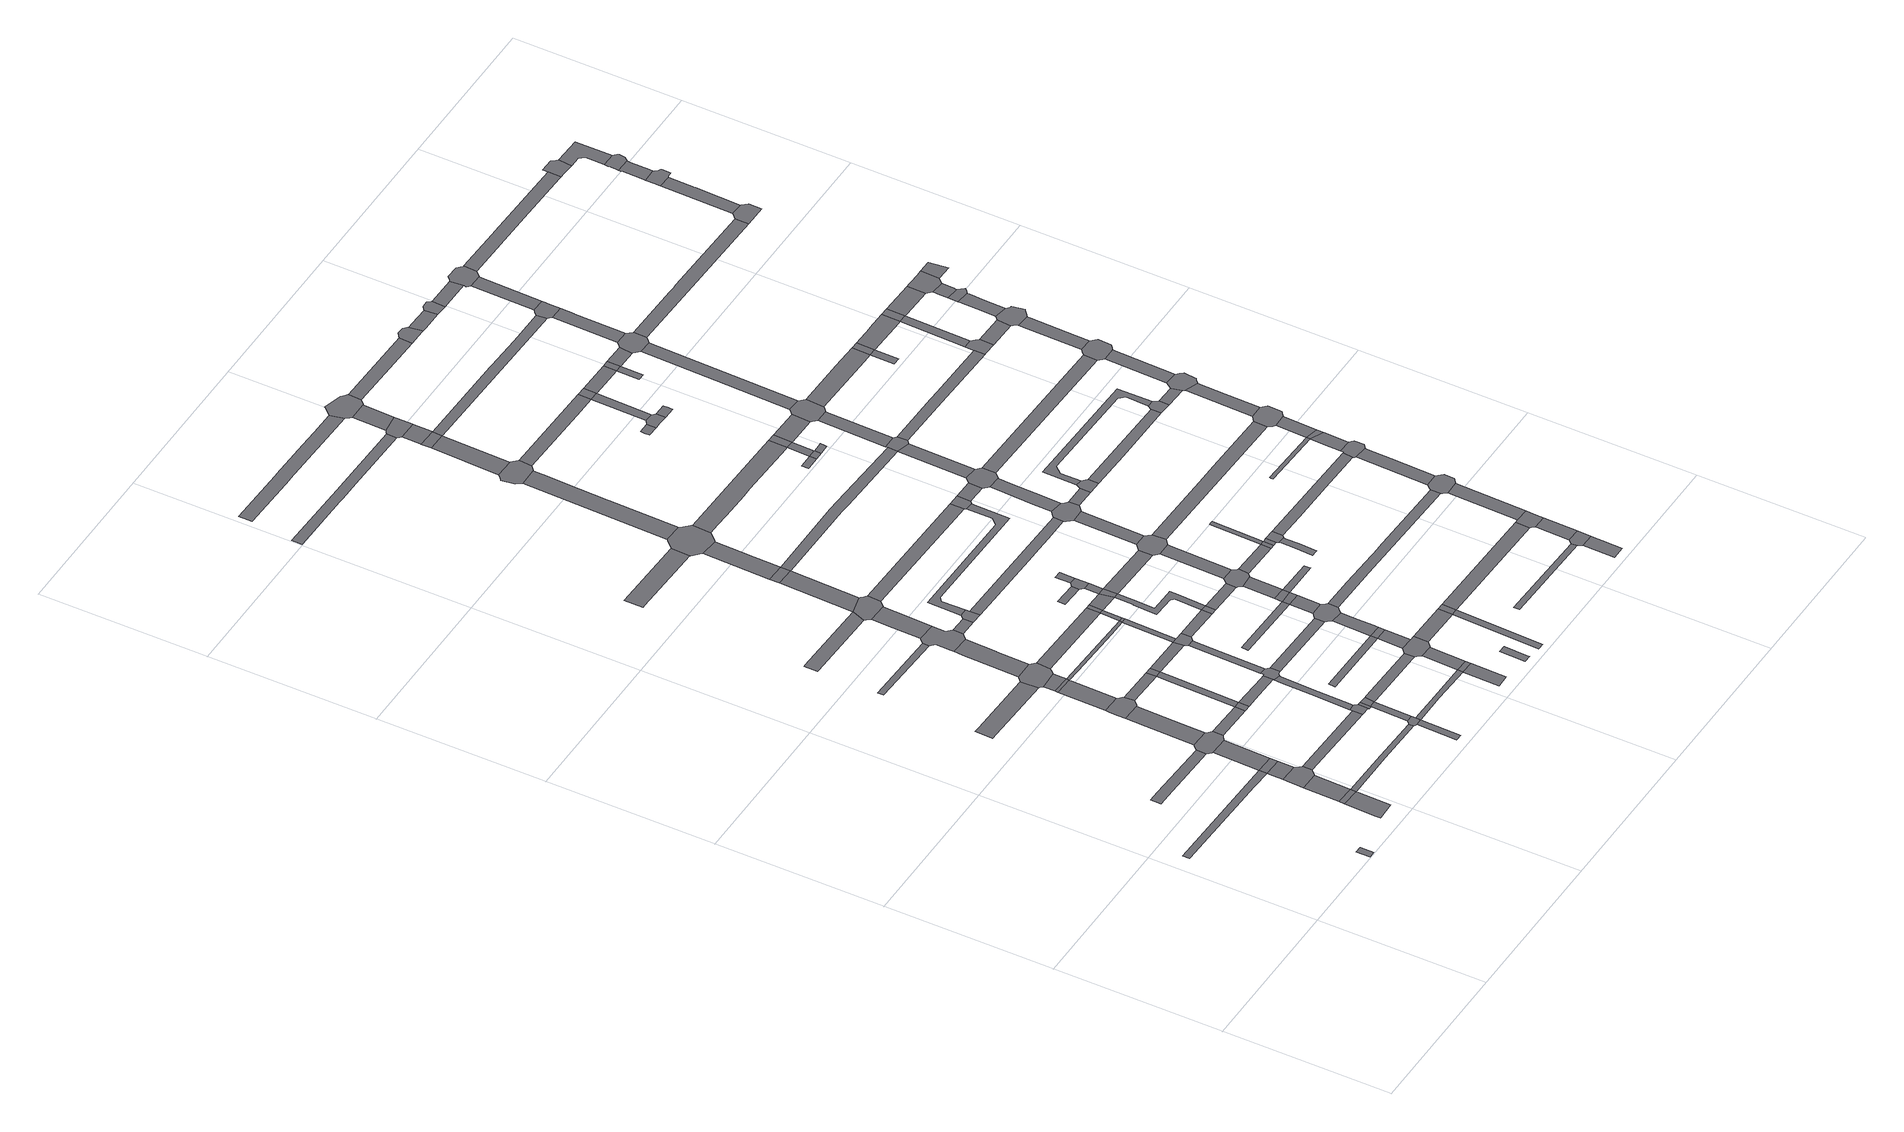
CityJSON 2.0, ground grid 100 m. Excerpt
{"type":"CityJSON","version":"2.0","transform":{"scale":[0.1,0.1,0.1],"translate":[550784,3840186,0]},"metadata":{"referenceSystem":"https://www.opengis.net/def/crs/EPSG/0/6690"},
"CityObjects":{
"road1":{"type":"Road","geometry":[{"type":"MultiSurface","lod":"1","boundaries":[[[0,1,2,3]]]}]},
"road2":{"type":"Road","attributes":{"RoadStructureAttribute.sectionType":"1"},"geometry":[{"type":"MultiSurface","lod":"1","boundaries":[[[4,5,6,7,8]]]}]},
"road3":{"type":"Road","attributes":{"RoadStructureAttribute.sectionType":"1"},"geometry":[{"type":"MultiSurface","lod":"1","boundaries":[[[9,10,11,12,13,14,15]]]}]},
"road4":{"type":"Road","attributes":{"RoadStructureAttribute.sectionType":"1"},"geometry":[{"type":"MultiSurface","lod":"1","boundaries":[[[16,17,18,19,20,21]]]}]},
"road5":{"type":"Road","geometry":[{"type":"MultiSurface","lod":"1","boundaries":[[[22,16,21,23]]]}]},
"road6":{"type":"Road","attributes":{"RoadStructureAttribute.sectionType":"1"},"geometry":[{"type":"MultiSurface","lod":"1","boundaries":[[[24,22,23,25,26,27]]]}]},
"road7":{"type":"Road","geometry":[{"type":"MultiSurface","lod":"1","boundaries":[[[28,29,30,24,27,31,32,33,34,35,36]]]}]},
"road8":{"type":"Road","attributes":{"RoadStructureAttribute.sectionType":"1"},"geometry":[{"type":"MultiSurface","lod":"1","boundaries":[[[7,37,28,36,38]]]}]},
"road9":{"type":"Road","geometry":[{"type":"MultiSurface","lod":"1","boundaries":[[[8,7,38,39]]]}]},
"road10":{"type":"Road","attributes":{"RoadStructureAttribute.sectionType":"1"},"geometry":[{"type":"MultiSurface","lod":"1","boundaries":[[[40,8,39,41]]]}]},
"road11":{"type":"Road","geometry":[{"type":"MultiSurface","lod":"1","boundaries":[[[42,43,15,14,44,40,41,45,46,47,48,49,50,51]]]}]},
"road12":{"type":"Road","attributes":{"RoadStructureAttribute.sectionType":"1"},"geometry":[{"type":"MultiSurface","lod":"1","boundaries":[[[52,53,54,55,56,57]]]}]},
"road13":{"type":"Road","attributes":{"RoadStructureAttribute.sectionType":"1"},"geometry":[{"type":"MultiSurface","lod":"1","boundaries":[[[58,23,21,59,60,61]]]}]},
"road14":{"type":"Road","attributes":{"RoadStructureAttribute.sectionType":"1"},"geometry":[{"type":"MultiSurface","lod":"1","boundaries":[[[62,63,64,42,51,65,66]]]}]},
"road15":{"type":"Road","attributes":{"RoadStructureAttribute.sectionType":"1"},"geometry":[{"type":"MultiSurface","lod":"1","boundaries":[[[34,33,67,68]]]}]},
"road16":{"type":"Road","geometry":[{"type":"MultiSurface","lod":"1","boundaries":[[[69,70,71,62,66,72,73,74,75,76,77,78]]]}]},
"road17":{"type":"Road","attributes":{"RoadStructureAttribute.sectionType":"1"},"geometry":[{"type":"MultiSurface","lod":"1","boundaries":[[[79,48,47,80,81]]]}]},
"road18":{"type":"Road","attributes":{"RoadStructureAttribute.sectionType":"1"},"geometry":[{"type":"MultiSurface","lod":"1","boundaries":[[[82,83,84,85]]]}]},
"road19":{"type":"Road","attributes":{"RoadStructureAttribute.sectionType":"1"},"geometry":[{"type":"MultiSurface","lod":"1","boundaries":[[[86,69,78,87,88]]]}]},
"road20":{"type":"Road","geometry":[{"type":"MultiSurface","lod":"1","boundaries":[[[89,86,88,90]]]}]},
"road21":{"type":"Road","attributes":{"RoadStructureAttribute.sectionType":"1"},"geometry":[{"type":"MultiSurface","lod":"1","boundaries":[[[91,92,89,90]]]}]},
"road22":{"type":"Road","geometry":[{"type":"MultiSurface","lod":"1","boundaries":[[[81,80,93,94]]]}]},
"road23":{"type":"Road","geometry":[{"type":"MultiSurface","lod":"1","boundaries":[[[95,96,97,57,56,98,99,92,91,100,101,102,103,104]]]}]},
"road24":{"type":"Road","attributes":{"RoadStructureAttribute.sectionType":"1"},"geometry":[{"type":"MultiSurface","lod":"1","boundaries":[[[75,74,105,106]]]}]},
"road25":{"type":"Road","attributes":{"RoadStructureAttribute.sectionType":"1"},"geometry":[{"type":"MultiSurface","lod":"1","boundaries":[[[107,108,109,110,111,112]]]}]},
"road26":{"type":"Road","attributes":{"RoadStructureAttribute.sectionType":"1"},"geometry":[{"type":"MultiSurface","lod":"1","boundaries":[[[113,114,115,116]]]}]},
"road27":{"type":"Road","geometry":[{"type":"MultiSurface","lod":"1","boundaries":[[[117,118,61,60,119,114,113,120,121]]]}]},
"road28":{"type":"Road","attributes":{"RoadStructureAttribute.sectionType":"1"},"geometry":[{"type":"MultiSurface","lod":"1","boundaries":[[[105,122,81,94,123,124]]]}]},
"road29":{"type":"Road","attributes":{"RoadStructureAttribute.sectionType":"1"},"geometry":[{"type":"MultiSurface","lod":"1","boundaries":[[[125,126,127,128,95,104,129,130,131]]]}]},
"road30":{"type":"Road","geometry":[{"type":"MultiSurface","lod":"1","boundaries":[[[132,133,134,68,67,135,136]]]}]},
"road31":{"type":"Road","attributes":{"RoadStructureAttribute.sectionType":"1"},"geometry":[{"type":"MultiSurface","lod":"1","boundaries":[[[137,138,117,121]]]}]},
"road32":{"type":"Road","attributes":{"RoadStructureAttribute.sectionType":"1"},"geometry":[{"type":"MultiSurface","lod":"1","boundaries":[[[139,94,93,140,141,142]]]}]},
"road33":{"type":"Road","attributes":{"RoadStructureAttribute.sectionType":"1"},"geometry":[{"type":"MultiSurface","lod":"1","boundaries":[[[136,135,143,144,138,145]]]}]},
"road34":{"type":"Road","geometry":[{"type":"MultiSurface","lod":"1","boundaries":[[[106,105,124,146]]]}]},
"road35":{"type":"Road","geometry":[{"type":"MultiSurface","lod":"1","boundaries":[[[145,138,137,147]]]}]},
"road36":{"type":"Road","geometry":[{"type":"MultiSurface","lod":"1","boundaries":[[[148,149,85,84,150,151,125,131,152,153,154,155,156,157]]]}]},
"road37":{"type":"Road","attributes":{"RoadStructureAttribute.sectionType":"1"},"geometry":[{"type":"MultiSurface","lod":"1","boundaries":[[[158,159,160,161,162,134,133,163,164,165,166,167]]]}]},
"road38":{"type":"Road","attributes":{"RoadStructureAttribute.sectionType":"1"},"geometry":[{"type":"MultiSurface","lod":"1","boundaries":[[[168,169,148,157,170,171]]]}]},
"road39":{"type":"Road","attributes":{"RoadStructureAttribute.sectionType":"1"},"geometry":[{"type":"MultiSurface","lod":"1","boundaries":[[[90,88,172,173,174,175]]]}]},
"road40":{"type":"Road","geometry":[{"type":"MultiSurface","lod":"1","boundaries":[[[176,177,142,141,158,167,178,179,180,181,182]]]}]},
"road41":{"type":"Road","attributes":{"RoadStructureAttribute.sectionType":"1"},"geometry":[{"type":"MultiSurface","lod":"1","boundaries":[[[146,124,183,184]]]}]},
"road42":{"type":"Road","attributes":{"RoadStructureAttribute.sectionType":"1"},"geometry":[{"type":"MultiSurface","lod":"1","boundaries":[[[154,153,185,186]]]}]},
"road43":{"type":"Road","attributes":{"RoadStructureAttribute.sectionType":"1"},"geometry":[{"type":"MultiSurface","lod":"1","boundaries":[[[187,120,113,188,189,190]]]}]},
"road44":{"type":"Road","attributes":{"RoadStructureAttribute.sectionType":"1"},"geometry":[{"type":"MultiSurface","lod":"1","boundaries":[[[103,102,191,192,193,194]]]}]},
"road45":{"type":"Road","attributes":{"RoadStructureAttribute.sectionType":"1"},"geometry":[{"type":"MultiSurface","lod":"1","boundaries":[[[195,196,197,198,199]]]}]},
"road46":{"type":"Road","geometry":[{"type":"MultiSurface","lod":"1","boundaries":[[[200,201,202,112,111,203,204,168,171,205,206]]]}]},
"road47":{"type":"Road","attributes":{"RoadStructureAttribute.sectionType":"1"},"geometry":[{"type":"MultiSurface","lod":"1","boundaries":[[[207,176,182,208,209]]]}]},
"road48":{"type":"Road","geometry":[{"type":"MultiSurface","lod":"1","boundaries":[[[210,211,186,185,212,213]]]}]},
"road49":{"type":"Road","attributes":{"RoadStructureAttribute.sectionType":"1"},"geometry":[{"type":"MultiSurface","lod":"1","boundaries":[[[214,215,216,217,218,147,137,219,220,221,222,223]]]}]},
"road50":{"type":"Road","attributes":{"RoadStructureAttribute.sectionType":"1"},"geometry":[{"type":"MultiSurface","lod":"1","boundaries":[[[224,112,202,225]]]}]},
"road51":{"type":"Road","geometry":[{"type":"MultiSurface","lod":"1","boundaries":[[[184,183,207,209,226,227,228,229]]]}]},
"road52":{"type":"Road","attributes":{"RoadStructureAttribute.sectionType":"1"},"geometry":[{"type":"MultiSurface","lod":"1","boundaries":[[[230,231,232,233,234]]]}]},
"road53":{"type":"Road","attributes":{"RoadStructureAttribute.sectionType":"1"},"geometry":[{"type":"MultiSurface","lod":"1","boundaries":[[[174,235,184,229,236]]]}]},
"road54":{"type":"Road","geometry":[{"type":"MultiSurface","lod":"1","boundaries":[[[237,224,225,238]]]}]},
"road55":{"type":"Road","attributes":{"RoadStructureAttribute.sectionType":"1"},"geometry":[{"type":"MultiSurface","lod":"1","boundaries":[[[189,239,240,241,242]]]}]},
"road56":{"type":"Road","geometry":[{"type":"MultiSurface","lod":"1","boundaries":[[[175,174,236,243]]]}]},
"road57":{"type":"Road","attributes":{"RoadStructureAttribute.sectionType":"1"},"geometry":[{"type":"MultiSurface","lod":"1","boundaries":[[[181,180,244,245]]]}]},
"road58":{"type":"Road","attributes":{"RoadStructureAttribute.sectionType":"1"},"geometry":[{"type":"MultiSurface","lod":"1","boundaries":[[[193,175,243,246]]]}]},
"road59":{"type":"Road","geometry":[{"type":"MultiSurface","lod":"1","boundaries":[[[190,189,242,247]]]}]},
"road60":{"type":"Road","attributes":{"RoadStructureAttribute.sectionType":"1"},"geometry":[{"type":"MultiSurface","lod":"1","boundaries":[[[248,237,238,249,250,251,252]]]}]},
"road61":{"type":"Road","geometry":[{"type":"MultiSurface","lod":"1","boundaries":[[[194,193,246,253]]]}]},
"road62":{"type":"Road","attributes":{"RoadStructureAttribute.sectionType":"1"},"geometry":[{"type":"MultiSurface","lod":"1","boundaries":[[[227,226,254,255,256]]]}]},
"road63":{"type":"Road","attributes":{"RoadStructureAttribute.sectionType":"1"},"geometry":[{"type":"MultiSurface","lod":"1","boundaries":[[[257,258,259,190,247,260,261]]]}]},
"road64":{"type":"Road","attributes":{"RoadStructureAttribute.sectionType":"1"},"geometry":[{"type":"MultiSurface","lod":"1","boundaries":[[[262,263,264,265,266,267]]]}]},
"road65":{"type":"Road","geometry":[{"type":"MultiSurface","lod":"1","boundaries":[[[268,269,223,222,270,257,261,271,272,273]]]}]},
"road66":{"type":"Road","attributes":{"RoadStructureAttribute.sectionType":"1"},"geometry":[{"type":"MultiSurface","lod":"1","boundaries":[[[253,246,274,275,276,277]]]}]},
"road67":{"type":"Road","geometry":[{"type":"MultiSurface","lod":"1","boundaries":[[[278,279,280,199,198,281,282,248,252,283,284,285,286,287,288,289]]]}]},
"road68":{"type":"Road","attributes":{"RoadStructureAttribute.sectionType":"1"},"geometry":[{"type":"MultiSurface","lod":"1","boundaries":[[[290,291,292,293,294,295,296,297,298]]]}]},
"road69":{"type":"Road","attributes":{"RoadStructureAttribute.sectionType":"1"},"geometry":[{"type":"MultiSurface","lod":"1","boundaries":[[[299,300,301,302]]]}]},
"road70":{"type":"Road","attributes":{"RoadStructureAttribute.sectionType":"1"},"geometry":[{"type":"MultiSurface","lod":"1","boundaries":[[[233,268,273,303,304]]]}]},
"road71":{"type":"Road","geometry":[{"type":"MultiSurface","lod":"1","boundaries":[[[255,254,305,306]]]}]},
"road72":{"type":"Road","attributes":{"RoadStructureAttribute.sectionType":"1"},"geometry":[{"type":"MultiSurface","lod":"1","boundaries":[[[276,307,308,309,310,311,312,313,314,315,255,306,316,317,318,319,320,321]]]}]},
"road73":{"type":"Road","geometry":[{"type":"MultiSurface","lod":"1","boundaries":[[[322,323,324,325,326]]]}]},
"road74":{"type":"Road","geometry":[{"type":"MultiSurface","lod":"1","boundaries":[[[277,276,321,327]]]}]},
"road75":{"type":"Road","geometry":[{"type":"MultiSurface","lod":"1","boundaries":[[[234,233,304,328]]]}]},
"road76":{"type":"Road","attributes":{"RoadStructureAttribute.sectionType":"1"},"geometry":[{"type":"MultiSurface","lod":"1","boundaries":[[[329,277,327,330]]]}]},
"road77":{"type":"Road","geometry":[{"type":"MultiSurface","lod":"1","boundaries":[[[331,302,301,329,330,332]]]}]},
"road78":{"type":"Road","attributes":{"RoadStructureAttribute.sectionType":"1"},"geometry":[{"type":"MultiSurface","lod":"1","boundaries":[[[333,234,328,334,335,336,337]]]}]},
"road79":{"type":"Road","attributes":{"RoadStructureAttribute.sectionType":"1"},"geometry":[{"type":"MultiSurface","lod":"1","boundaries":[[[338,339,340,341,342,343,344,345,346,347,348,349]]]}]},
"road80":{"type":"Road","geometry":[{"type":"MultiSurface","lod":"1","boundaries":[[[350,351,331,332]]]}]},
"road81":{"type":"Road","geometry":[{"type":"MultiSurface","lod":"1","boundaries":[[[352,353,354,245,244,355,356,357,333,337,358,359,360,361,362,363,364]]]}]},
"road82":{"type":"Road","attributes":{"RoadStructureAttribute.sectionType":"1"},"geometry":[{"type":"MultiSurface","lod":"1","boundaries":[[[206,205,365,366]]]}]},
"road83":{"type":"Road","attributes":{"RoadStructureAttribute.sectionType":"1"},"geometry":[{"type":"MultiSurface","lod":"1","boundaries":[[[367,368,369,370,211,210,371,372,373,374]]]}]},
"road84":{"type":"Road","attributes":{"RoadStructureAttribute.sectionType":"1"},"geometry":[{"type":"MultiSurface","lod":"1","boundaries":[[[375,376,377,378,379,380,278,289]]]}]},
"road85":{"type":"Road","attributes":{"RoadStructureAttribute.sectionType":"1"},"geometry":[{"type":"MultiSurface","lod":"1","boundaries":[[[381,306,305,382,383,384]]]}]},
"road86":{"type":"Road","attributes":{"RoadStructureAttribute.sectionType":"1"},"geometry":[{"type":"MultiSurface","lod":"1","boundaries":[[[213,212,385,386,387,388,389]]]}]},
"road87":{"type":"Road","attributes":{"RoadStructureAttribute.sectionType":"1"},"geometry":[{"type":"MultiSurface","lod":"1","boundaries":[[[272,271,390,391]]]}]},
"road88":{"type":"Road","attributes":{"RoadStructureAttribute.sectionType":"1"},"geometry":[{"type":"MultiSurface","lod":"1","boundaries":[[[266,352,364,392]]]}]},
"road89":{"type":"Road","attributes":{"RoadStructureAttribute.sectionType":"1"},"geometry":[{"type":"MultiSurface","lod":"1","boundaries":[[[390,393,394,395]]]}]},
"road90":{"type":"Road","geometry":[{"type":"MultiSurface","lod":"1","boundaries":[[[396,267,266,392]]]}]},
"road91":{"type":"Road","geometry":[{"type":"MultiSurface","lod":"1","boundaries":[[[397,267,396,398]]]}]},
"road92":{"type":"Road","attributes":{"RoadStructureAttribute.sectionType":"1"},"geometry":[{"type":"MultiSurface","lod":"1","boundaries":[[[327,321,399,400]]]}]},
"road93":{"type":"Road","attributes":{"RoadStructureAttribute.sectionType":"1"},"geometry":[{"type":"MultiSurface","lod":"1","boundaries":[[[401,402,403,404,397,398]]]}]},
"road94":{"type":"Road","geometry":[{"type":"MultiSurface","lod":"1","boundaries":[[[391,390,395,405]]]}]},
"road95":{"type":"Road","geometry":[{"type":"MultiSurface","lod":"1","boundaries":[[[406,407,408,409,410,411,380,379,412,413,414,415,416,417]]]}]},
"road96":{"type":"Road","geometry":[{"type":"MultiSurface","lod":"1","boundaries":[[[418,419,420,384,383,421,422,403,402,423,424,425,426,427,428]]]}]},
"road97":{"type":"Road","geometry":[{"type":"MultiSurface","lod":"1","boundaries":[[[429,430,431,398,396]]]}]},
"road98":{"type":"Road","attributes":{"RoadStructureAttribute.sectionType":"1"},"geometry":[{"type":"MultiSurface","lod":"1","boundaries":[[[432,433,434,418,428,435]]]}]},
"road99":{"type":"Road","attributes":{"RoadStructureAttribute.sectionType":"1"},"geometry":[{"type":"MultiSurface","lod":"1","boundaries":[[[436,406,417,437]]]}]},
"road100":{"type":"Road","attributes":{"RoadStructureAttribute.sectionType":"1"},"geometry":[{"type":"MultiSurface","lod":"1","boundaries":[[[438,439,238,225,440,441,442,443]]]}]},
"road101":{"type":"Road","attributes":{"RoadStructureAttribute.sectionType":"1"},"geometry":[{"type":"MultiSurface","lod":"1","boundaries":[[[286,285,444,445,446,447,448,449,450]]]}]},
"road102":{"type":"Road","geometry":[{"type":"MultiSurface","lod":"1","boundaries":[[[451,436,437,452]]]}]},
"road103":{"type":"Road","geometry":[{"type":"MultiSurface","lod":"1","boundaries":[[[453,400,399,454,432,435,455,456,457,458,459]]]}]},
"road104":{"type":"Road","attributes":{"RoadStructureAttribute.sectionType":"1"},"geometry":[{"type":"MultiSurface","lod":"1","boundaries":[[[424,423,460,461,462,463]]]}]},
"road105":{"type":"Road","attributes":{"RoadStructureAttribute.sectionType":"1"},"geometry":[{"type":"MultiSurface","lod":"1","boundaries":[[[464,465,451,452,466,467]]]}]},
"road106":{"type":"Road","geometry":[{"type":"MultiSurface","lod":"1","boundaries":[[[468,469,470,471,472,473,474,298,297,475,476,464,467]]]}]},
"road107":{"type":"Road","attributes":{"RoadStructureAttribute.sectionType":"1"},"geometry":[{"type":"MultiSurface","lod":"1","boundaries":[[[477,478,453,459]]]}]},
"road108":{"type":"Road","attributes":{"RoadStructureAttribute.sectionType":"1"},"geometry":[{"type":"MultiSurface","lod":"1","boundaries":[[[479,472,471,480]]]}]},
"road109":{"type":"Road","geometry":[{"type":"MultiSurface","lod":"1","boundaries":[[[366,365,367,374,481,482]]]}]},
"road110":{"type":"Road","geometry":[{"type":"MultiSurface","lod":"1","boundaries":[[[483,463,462,484]]]}]},
"road111":{"type":"Road","geometry":[{"type":"MultiSurface","lod":"1","boundaries":[[[485,486,487,349,348,488,489,479,480,490,491,492,493,494]]]}]},
"road112":{"type":"Road","geometry":[{"type":"MultiSurface","lod":"1","boundaries":[[[495,496,497,498,499,500,501,502,503]]]}]},
"road113":{"type":"Road","attributes":{"RoadStructureAttribute.sectionType":"1"},"geometry":[{"type":"MultiSurface","lod":"1","boundaries":[[[504,483,484,505,506]]]}]},
"road114":{"type":"Road","geometry":[{"type":"MultiSurface","lod":"1","boundaries":[[[507,508,389,388,509,478,477,510,511,512,513,514]]]}]},
"road115":{"type":"Road","attributes":{"RoadStructureAttribute.sectionType":"1"},"geometry":[{"type":"MultiSurface","lod":"1","boundaries":[[[515,516,517,463,483]]]}]},
"road116":{"type":"Road","geometry":[{"type":"MultiSurface","lod":"1","boundaries":[[[506,505,495,503,518,519]]]}]},
"road117":{"type":"Road","attributes":{"RoadStructureAttribute.sectionType":"1"},"geometry":[{"type":"MultiSurface","lod":"1","boundaries":[[[482,481,520,521,522]]]}]},
"road118":{"type":"Road","attributes":{"RoadStructureAttribute.sectionType":"1"},"geometry":[{"type":"MultiSurface","lod":"1","boundaries":[[[523,524,525,526,527]]]}]},
"road119":{"type":"Road","attributes":{"RoadStructureAttribute.sectionType":"1"},"geometry":[{"type":"MultiSurface","lod":"1","boundaries":[[[414,413,528,529,530]]]}]},
"road120":{"type":"Road","attributes":{"RoadStructureAttribute.sectionType":"1"},"geometry":[{"type":"MultiSurface","lod":"1","boundaries":[[[405,395,531,532]]]}]},
"road121":{"type":"Road","attributes":{"RoadStructureAttribute.sectionType":"1"},"geometry":[{"type":"MultiSurface","lod":"1","boundaries":[[[533,534,535,536,362,361,537,538,539]]]}]},
"road122":{"type":"Road","attributes":{"RoadStructureAttribute.sectionType":"1"},"geometry":[{"type":"MultiSurface","lod":"1","boundaries":[[[540,541,542,507,514,543,544,545]]]}]},
"road123":{"type":"Road","attributes":{"RoadStructureAttribute.sectionType":"1"},"geometry":[{"type":"MultiSurface","lod":"1","boundaries":[[[546,547,548,549]]]}]},
"road124":{"type":"Road","attributes":{"RoadStructureAttribute.sectionType":"1"},"geometry":[{"type":"MultiSurface","lod":"1","boundaries":[[[512,511,550,551]]]}]},
"road125":{"type":"Road","geometry":[{"type":"MultiSurface","lod":"1","boundaries":[[[549,548,552,553,554]]]}]},
"road126":{"type":"Road","geometry":[{"type":"MultiSurface","lod":"1","boundaries":[[[555,556,557,558,559]]]}]},
"road127":{"type":"Road","geometry":[{"type":"MultiSurface","lod":"1","boundaries":[[[560,522,521,540,545,561,562,563]]]}]},
"road128":{"type":"Road","attributes":{"RoadStructureAttribute.sectionType":"1"},"geometry":[{"type":"MultiSurface","lod":"1","boundaries":[[[449,549,554,564]]]}]},
"road129":{"type":"Road","geometry":[{"type":"MultiSurface","lod":"1","boundaries":[[[565,566,567,568,553,552]]]}]},
"road130":{"type":"Road","geometry":[{"type":"MultiSurface","lod":"1","boundaries":[[[450,449,564,569]]]}]},
"road131":{"type":"Road","geometry":[{"type":"MultiSurface","lod":"1","boundaries":[[[570,551,550,571,572,573]]]}]},
"road132":{"type":"Road","geometry":[{"type":"MultiSurface","lod":"1","boundaries":[[[574,559,558,575,576,577,578,579]]]}]},
"road133":{"type":"Road","attributes":{"RoadStructureAttribute.sectionType":"1"},"geometry":[{"type":"MultiSurface","lod":"1","boundaries":[[[442,560,563,580,581]]]}]},
"road134":{"type":"Road","attributes":{"RoadStructureAttribute.sectionType":"1"},"geometry":[{"type":"MultiSurface","lod":"1","boundaries":[[[529,574,579,582]]]}]},
"road135":{"type":"Road","attributes":{"RoadStructureAttribute.sectionType":"1"},"geometry":[{"type":"MultiSurface","lod":"1","boundaries":[[[583,584,585,578,577]]]}]},
"road136":{"type":"Road","attributes":{"RoadStructureAttribute.sectionType":"1"},"geometry":[{"type":"MultiSurface","lod":"1","boundaries":[[[586,587,492,491,588,589,590,591]]]}]},
"road137":{"type":"Road","geometry":[{"type":"MultiSurface","lod":"1","boundaries":[[[592,593,443,442,581,594,595,596,597,598,599,600]]]}]},
"road138":{"type":"Road","attributes":{"RoadStructureAttribute.sectionType":"1"},"geometry":[{"type":"MultiSurface","lod":"1","boundaries":[[[569,564,601,602]]]}]},
"road139":{"type":"Road","attributes":{"RoadStructureAttribute.sectionType":"1"},"geometry":[{"type":"MultiSurface","lod":"1","boundaries":[[[603,604,605,606,607]]]}]},
"road140":{"type":"Road","geometry":[{"type":"MultiSurface","lod":"1","boundaries":[[[530,529,582,608]]]}]},
"road141":{"type":"Road","geometry":[{"type":"MultiSurface","lod":"1","boundaries":[[[609,527,526,610,603,607,611]]]}]},
"road142":{"type":"Road","attributes":{"RoadStructureAttribute.sectionType":"1"},"geometry":[{"type":"MultiSurface","lod":"1","boundaries":[[[612,592,600,613]]]}]},
"road143":{"type":"Road","attributes":{"RoadStructureAttribute.sectionType":"1"},"geometry":[{"type":"MultiSurface","lod":"1","boundaries":[[[614,615,616,617,618,452,437,619,620]]]}]},
"road144":{"type":"Road","attributes":{"RoadStructureAttribute.sectionType":"1"},"geometry":[{"type":"MultiSurface","lod":"1","boundaries":[[[621,622,458,457,623,624]]]}]},
"road145":{"type":"Road","attributes":{"RoadStructureAttribute.sectionType":"1"},"geometry":[{"type":"MultiSurface","lod":"1","boundaries":[[[519,518,625,626,627,628]]]}]},
"road146":{"type":"Road","attributes":{"RoadStructureAttribute.sectionType":"1"},"geometry":[{"type":"MultiSurface","lod":"1","boundaries":[[[629,630,609,611,631]]]}]},
"road147":{"type":"Road","geometry":[{"type":"MultiSurface","lod":"1","boundaries":[[[532,531,632,629,631,633,634,635,636]]]}]},
"road148":{"type":"Road","geometry":[{"type":"MultiSurface","lod":"1","boundaries":[[[637,638,639,602,601,640,612,613,641,642,643,644,645,646]]]}]},
"road149":{"type":"Road","attributes":{"RoadStructureAttribute.sectionType":"1"},"geometry":[{"type":"MultiSurface","lod":"1","boundaries":[[[608,582,647,648]]]}]},
"road150":{"type":"Road","geometry":[{"type":"MultiSurface","lod":"1","boundaries":[[[649,636,635,650]]]}]},
"road151":{"type":"Road","attributes":{"RoadStructureAttribute.sectionType":"1"},"geometry":[{"type":"MultiSurface","lod":"1","boundaries":[[[572,571,651,652,653]]]}]},
"road152":{"type":"Road","geometry":[{"type":"MultiSurface","lod":"1","boundaries":[[[647,654,655,656]]]}]},
"road153":{"type":"Road","geometry":[{"type":"MultiSurface","lod":"1","boundaries":[[[648,647,656,657]]]}]},
"road154":{"type":"Road","attributes":{"RoadStructureAttribute.sectionType":"1"},"geometry":[{"type":"MultiSurface","lod":"1","boundaries":[[[658,659,570,573,660,661,662,663,664,665]]]}]},
"road155":{"type":"Road","geometry":[{"type":"MultiSurface","lod":"1","boundaries":[[[666,667,591,590,668,669,670,671,672,673]]]}]},
"road156":{"type":"Road","geometry":[{"type":"MultiSurface","lod":"1","boundaries":[[[674,675,539,538,676,649,650,677,678,679,680]]]}]},
"road157":{"type":"Road","attributes":{"RoadStructureAttribute.sectionType":"1"},"geometry":[{"type":"MultiSurface","lod":"1","boundaries":[[[681,682,637,646,683]]]}]},
"road158":{"type":"Road","attributes":{"RoadStructureAttribute.sectionType":"1"},"geometry":[{"type":"MultiSurface","lod":"1","boundaries":[[[684,685,686,687,688]]]}]},
"road159":{"type":"Road","attributes":{"RoadStructureAttribute.sectionType":"1"},"geometry":[{"type":"MultiSurface","lod":"1","boundaries":[[[657,656,689,690]]]}]},
"road160":{"type":"Road","attributes":{"RoadStructureAttribute.sectionType":"1"},"geometry":[{"type":"MultiSurface","lod":"1","boundaries":[[[691,692,674,680,693,694,695,696]]]}]},
"road161":{"type":"Road","attributes":{"RoadStructureAttribute.sectionType":"1"},"geometry":[{"type":"MultiSurface","lod":"1","boundaries":[[[562,561,697,698]]]}]},
"road162":{"type":"Road","attributes":{"RoadStructureAttribute.sectionType":"1"},"geometry":[{"type":"MultiSurface","lod":"1","boundaries":[[[699,671,670,700,701,702,703]]]}]},
"road163":{"type":"Road","attributes":{"RoadStructureAttribute.sectionType":"1"},"geometry":[{"type":"MultiSurface","lod":"1","boundaries":[[[704,705,596,595,706,707,708]]]}]},
"road164":{"type":"Road","attributes":{"RoadStructureAttribute.sectionType":"1"},"geometry":[{"type":"MultiSurface","lod":"1","boundaries":[[[709,643,642,710,711,712]]]}]},
"road165":{"type":"Road","geometry":[{"type":"MultiSurface","lod":"1","boundaries":[[[713,714,715,628,627,716,691,696,717,718,719,720,721]]]}]},
"road166":{"type":"Road","geometry":[{"type":"MultiSurface","lod":"1","boundaries":[[[722,723,690,689,724,681,683,725,726,727,728]]]}]},
"road167":{"type":"Road","attributes":{"RoadStructureAttribute.sectionType":"1"},"geometry":[{"type":"MultiSurface","lod":"1","boundaries":[[[687,729,713,721,730,731,732]]]}]},
"road168":{"type":"Road","geometry":[{"type":"MultiSurface","lod":"1","boundaries":[[[733,734,703,702,735,736,737,738,739]]]}]},
"road169":{"type":"Road","geometry":[{"type":"MultiSurface","lod":"1","boundaries":[[[688,687,732,740]]]}]},
"road170":{"type":"Road","attributes":{"RoadStructureAttribute.sectionType":"1"},"geometry":[{"type":"MultiSurface","lod":"1","boundaries":[[[741,722,728,742,743,744]]]}]},
"road171":{"type":"Road","attributes":{"RoadStructureAttribute.sectionType":"1"},"geometry":[{"type":"MultiSurface","lod":"1","boundaries":[[[745,746,747,748,749,688,740]]]}]},
"road172":{"type":"Road","geometry":[{"type":"MultiSurface","lod":"1","boundaries":[[[664,653,652,750,751,752,665]]]}]},
"road173":{"type":"Road","geometry":[{"type":"MultiSurface","lod":"1","boundaries":[[[753,754,620,619,755,741,744,756,757,758]]]}]},
"road174":{"type":"Road","geometry":[{"type":"MultiSurface","lod":"1","boundaries":[[[759,760,624,623,761,748,747,762,763,764]]]}]},
"road175":{"type":"Road","attributes":{"RoadStructureAttribute.sectionType":"1"},"geometry":[{"type":"MultiSurface","lod":"1","boundaries":[[[737,736,765,766,767]]]}]},
"road176":{"type":"Road","geometry":[{"type":"MultiSurface","lod":"1","boundaries":[[[711,768,769,770]]]}]},
"road177":{"type":"Road","attributes":{"RoadStructureAttribute.sectionType":"1"},"geometry":[{"type":"MultiSurface","lod":"1","boundaries":[[[752,751,771,772,773]]]}]},
"road178":{"type":"Road","geometry":[{"type":"MultiSurface","lod":"1","boundaries":[[[712,711,770,774]]]}]},
"road179":{"type":"Road","attributes":{"RoadStructureAttribute.sectionType":"1"},"geometry":[{"type":"MultiSurface","lod":"1","boundaries":[[[775,776,760,759,777,778]]]}]},
"road180":{"type":"Road","attributes":{"RoadStructureAttribute.sectionType":"1"},"geometry":[{"type":"MultiSurface","lod":"1","boundaries":[[[779,753,758,780]]]}]},
"road181":{"type":"Road","geometry":[{"type":"MultiSurface","lod":"1","boundaries":[[[781,782,773,772,775,778,783,784,785,786,787,788]]]}]},
"road182":{"type":"Road","geometry":[{"type":"MultiSurface","lod":"1","boundaries":[[[789,790,791,767,766,792,793,779,780,794,795,796,797,798,799]]]}]},
"road183":{"type":"Road","attributes":{"RoadStructureAttribute.sectionType":"1"},"geometry":[{"type":"MultiSurface","lod":"1","boundaries":[[[800,801,774,770,802,803,804]]]}]},
"road184":{"type":"Road","geometry":[{"type":"MultiSurface","lod":"1","boundaries":[[[805,806,807,708,707,808,809,810,811,812]]]}]},
"road185":{"type":"Road","attributes":{"RoadStructureAttribute.sectionType":"1"},"geometry":[{"type":"MultiSurface","lod":"1","boundaries":[[[813,814,781,788,815,816]]]}]},
"road186":{"type":"Road","attributes":{"RoadStructureAttribute.sectionType":"1"},"geometry":[{"type":"MultiSurface","lod":"1","boundaries":[[[803,805,812,817]]]}]},
"road187":{"type":"Road","geometry":[{"type":"MultiSurface","lod":"1","boundaries":[[[818,819,698,697,813,816,820,821,822,823,824,825]]]}]},
"road188":{"type":"Road","attributes":{"RoadStructureAttribute.sectionType":"1"},"geometry":[{"type":"MultiSurface","lod":"1","boundaries":[[[810,809,826,827]]]}]},
"road189":{"type":"Road","geometry":[{"type":"MultiSurface","lod":"1","boundaries":[[[804,803,817,828]]]}]},
"road190":{"type":"Road","attributes":{"RoadStructureAttribute.sectionType":"1"},"geometry":[{"type":"MultiSurface","lod":"1","boundaries":[[[829,830,818,825,831,832,833]]]}]},
"road191":{"type":"Road","attributes":{"RoadStructureAttribute.sectionType":"1"},"geometry":[{"type":"MultiSurface","lod":"1","boundaries":[[[834,835,836,837,727,726,838,839,840]]]}]},
"road192":{"type":"Road","attributes":{"RoadStructureAttribute.sectionType":"1"},"geometry":[{"type":"MultiSurface","lod":"1","boundaries":[[[828,817,841,842,843,844]]]}]},
"road193":{"type":"Road","geometry":[{"type":"MultiSurface","lod":"1","boundaries":[[[845,846,827,826,847,848,829,833,849,850,851,852,853,854,855]]]}]},
"road194":{"type":"Road","attributes":{"RoadStructureAttribute.sectionType":"1"},"geometry":[{"type":"MultiSurface","lod":"1","boundaries":[[[856,857,858,859,845,855,860,861,862,863]]]}]},
"road195":{"type":"Road","geometry":[{"type":"MultiSurface","lod":"1","boundaries":[[[864,856,863,865,866,867]]]}]},
"road196":{"type":"Road","attributes":{"RoadStructureAttribute.sectionType":"1"},"geometry":[{"type":"MultiSurface","lod":"1","boundaries":[[[868,869,870,864,867,871,872,873,874]]]}]},
"road197":{"type":"Road","geometry":[{"type":"MultiSurface","lod":"1","boundaries":[[[875,876,877,844,843,878,868,874,879,880,881,882]]]}]},
"road198":{"type":"Road","attributes":{"RoadStructureAttribute.sectionType":"1"},"geometry":[{"type":"MultiSurface","lod":"1","boundaries":[[[883,884,796,795,885,886,887,888]]]}]},
"road199":{"type":"Road","attributes":{"RoadStructureAttribute.sectionType":"1"},"geometry":[{"type":"MultiSurface","lod":"1","boundaries":[[[882,881,889,890]]]}]},
"road200":{"type":"Road","geometry":[{"type":"MultiSurface","lod":"1","boundaries":[[[891,892,840,839,893,894,895,896]]]}]},
"road201":{"type":"Road","attributes":{"RoadStructureAttribute.sectionType":"1"},"geometry":[{"type":"MultiSurface","lod":"1","boundaries":[[[897,891,896,898,899,900]]]}]},
"road202":{"type":"Road","geometry":[{"type":"MultiSurface","lod":"1","boundaries":[[[901,888,887,902,903,904,905,906,907]]]}]},
"road203":{"type":"Road","geometry":[{"type":"MultiSurface","lod":"1","boundaries":[[[908,909,910,911,912,913,914,897,900,915,916,917]]]}]},
"road204":{"type":"Road","attributes":{"RoadStructureAttribute.sectionType":"1"},"geometry":[{"type":"MultiSurface","lod":"1","boundaries":[[[918,919,920,921,913,912,922,923,924,925]]]}]},
"road205":{"type":"Road","attributes":{"RoadStructureAttribute.sectionType":"1"},"geometry":[{"type":"MultiSurface","lod":"1","boundaries":[[[926,927,928,905,904,929,930,931,932,933]]]}]},
"road206":{"type":"Road","geometry":[{"type":"MultiSurface","lod":"1","boundaries":[[[932,934,935,936,918,925,937,938,939,940,933]]]}]}
},
"vertices":[
[567,88,0],[566,5,0],[606,5,0],[608,87,0],
[100,851,0],[102,809,0],[755,795,0],[878,788,0],[879,836,0],
[858,1196,0],[471,1208,0],[404,1209,0],[403,1149,0],[472,1147,0],[858,1137,0],[859,1198,0],
[867,322,0],[862,133,0],[862,109,0],[975,111,0],[978,307,0],[978,317,0],
[868,355,0],[978,351,0],
[873,570,0],[978,354,0],[979,360,0],[984,565,0],
[876,693,0],[875,666,0],[873,589,0],[1008,591,0],[1014,597,0],[1015,598,0],[1015,654,0],[1004,667,0],[986,689,0],
[877,750,0],[988,784,0],
[989,832,0],
[886,1110,0],[996,1109,0],
[888,1225,0],[883,1221,0],[881,1115,0],[1001,1113,0],[1017,1125,0],[1028,1133,0],[1029,1193,0],[1020,1202,0],[1003,1218,0],[999,1222,0],
[461,2260,0],[427,2262,0],[424,2156,0],[462,2156,0],[887,2144,0],[882,2250,0],
[1289,346,0],[1283,318,0],[1573,311,0],[1572,341,0],
[897,1635,0],[894,1512,0],[894,1511,0],[1002,1363,0],[1008,1631,0],
[1521,585,0],[1522,642,0],
[900,1756,0],[899,1731,0],[898,1677,0],[1014,1636,0],[1041,1662,0],[1042,1663,0],[1039,1723,0],[1031,1731,0],[1024,1738,0],[1011,1753,0],
[1248,1187,0],[1251,1128,0],[1252,1187,0],
[448,2849,0],[448,2812,0],[898,2796,0],[898,2836,0],
[906,2039,0],[1017,2024,0],[1017,2035,0],
[907,2057,0],[1018,2052,0],
[1020,2132,0],[908,2125,0],
[1291,1127,0],[1292,1187,0],
[912,2276,0],[907,2272,0],[892,2259,0],[892,2139,0],[904,2128,0],[1024,2138,0],[1029,2144,0],[1046,2166,0],[1051,2247,0],[1024,2275,0],
[1262,1657,0],[1262,1718,0],
[451,3281,0],[442,3281,0],[444,3200,0],[452,3200,0],[906,3188,0],[939,3270,0],
[1633,304,0],[1593,301,0],[1586,65,0],[1625,64,0],
[1592,358,0],[1577,344,0],[1581,307,0],[1633,334,0],[1633,357,0],
[1260,1595,0],[1300,1595,0],[1302,1658,0],
[921,2663,0],[920,2607,0],[916,2438,0],[916,2436,0],[1028,2471,0],[1028,2473,0],[1033,2658,0],
[1565,658,0],[1562,663,0],[1523,658,0],[1578,584,0],[1579,642,0],
[1638,580,0],[1597,578,0],
[1514,1181,0],[1390,1125,0],[1535,1122,0],[1536,1181,0],
[1577,578,0],[1591,577,0],[1599,641,0],
[1302,1717,0],
[1644,639,0],
[927,2863,0],[923,2860,0],[924,2773,0],[922,2681,0],[1056,2682,0],[1064,2690,0],[1068,2750,0],[1057,2760,0],[1035,2780,0],[1038,2857,0],
[1535,1115,0],[1535,1087,0],[1533,1033,0],[1529,893,0],[1523,682,0],[1562,680,0],[1568,875,0],[1574,1087,0],[1575,1101,0],[1575,1106,0],
[935,3158,0],[931,3029,0],[1044,3030,0],[1049,3154,0],
[1096,2031,0],[1436,2021,0],[1546,2020,0],[1550,2035,0],
[1547,1200,0],[1547,1180,0],[1580,1110,0],[1593,1120,0],[1608,1120,0],[1608,1179,0],[1589,1198,0],
[1544,1653,0],[1539,1713,0],
[1168,2688,0],[1168,2746,0],
[1829,331,0],[1829,303,0],[2067,296,0],[2068,329,0],
[1547,2153,0],[1553,2153,0],[1554,2153,0],[1556,2235,0],
[440,4342,0],[441,4231,0],[451,4230,0],[909,4218,0],[914,4330,0],
[1061,3285,0],[1055,3291,0],[1050,3296,0],[925,3169,0],[932,3161,0],[1080,3185,0],[1082,3265,0],
[1557,1633,0],[1594,1471,0],[1597,1631,0],
[1236,2771,0],[1186,2769,0],[1236,2686,0],[1236,2746,0],
[2025,631,0],[1933,634,0],[1703,638,0],[1664,639,0],[1653,639,0],[1652,580,0],[1820,576,0],[2024,572,0],[2047,572,0],[2045,631,0],
[949,3710,0],[1059,3707,0],
[1619,1651,0],[1620,1712,0],[1574,1713,0],[1569,1713,0],
[2078,850,0],[1645,854,0],[1643,814,0],[2079,809,0],[2080,850,0],
[1538,1725,0],[1575,2019,0],
[951,3769,0],[1060,3766,0],
[2066,292,0],[2061,81,0],[2141,83,0],[2145,293,0],
[1575,2035,0],
[2059,1109,0],[2057,1168,0],
[1579,2152,0],
[2146,326,0],
[960,4167,0],[1060,3777,0],[1064,3927,0],[1066,4012,0],[1069,4159,0],
[1580,2234,0],
[1830,1646,0],[1831,1708,0],[1830,1708,0],
[2073,543,0],[2073,541,0],[2073,538,0],[2151,538,0],[2152,539,0],
[2087,1378,0],[1674,1386,0],[1673,1346,0],[2088,1335,0],[2090,1335,0],[2091,1377,0],
[2074,657,0],[2048,634,0],[2055,563,0],[2185,569,0],[2186,655,0],[2154,656,0],
[1688,2149,0],[1692,2149,0],[1697,2149,0],[1680,2232,0],
[963,4382,0],[960,4378,0],[918,4333,0],[913,4214,0],[955,4172,0],[1075,4165,0],[1116,4208,0],[1120,4213,0],[1126,4322,0],[1121,4328,0],[1079,4371,0],[1075,4376,0],
[423,6057,0],[10,6066,0],[10,6006,0],[394,5999,0],[424,5999,0],[559,5996,0],[560,5996,0],[976,5988,0],[977,6047,0],
[1525,2389,0],[1523,2344,0],[1662,2339,0],[1663,2384,0],
[2154,658,0],[2157,807,0],
[1868,1646,0],[1869,1706,0],
[1695,2037,0],[1691,2036,0],[1687,1903,0],[1687,1894,0],[1694,1894,0],[1819,1890,0],[1822,1887,0],[1831,1877,0],[1837,1871,0],[1875,1877,0],[1876,1923,0],[1851,1924,0],[1724,1927,0],[1726,2037,0],[1727,2148,0],
[2340,61,0],[2344,210,0],[2299,211,0],[2296,57,0],[2340,57,0],
[1725,2231,0],
[2158,847,0],
[1682,2317,0],[1727,2316,0],
[1683,2402,0],[1728,2400,0],
[2087,1078,0],[2159,874,0],[2161,971,0],[2162,1011,0],[2163,1072,0],
[805,6381,0],[691,6384,0],[518,6388,0],[421,6389,0],[420,6389,0],[406,6389,0],[40,6397,0],[39,6318,0],[419,6309,0],[421,6309,0],[977,6296,0],[960,6379,0],
[1730,2491,0],[1685,2492,0],
[2087,1195,0],[2067,1177,0],[2058,1169,0],[2068,1100,0],[2084,1081,0],[2086,1080,0],[2163,1073,0],[2168,1079,0],[2185,1098,0],[2192,1106,0],[2193,1165,0],[2187,1172,0],[2168,1195,0],
[1921,3165,0],[1923,3247,0],
[1929,3153,0],[1928,2999,0],[1894,2961,0],[1191,2971,0],[1232,2912,0],[1257,2932,0],[1972,2924,0],[1975,3149,0],
[1084,4797,0],[1085,4804,0],[1090,5056,0],[1093,5167,0],[1095,5247,0],[984,5245,0],
[2074,1700,0],[2025,1642,0],[2073,1640,0],[2075,1702,0],
[1724,2676,0],[1838,2673,0],[1929,2673,0],[2085,2670,0],[2089,2730,0],
[2432,564,0],[2433,650,0],
[2171,1332,0],
[2416,44,0],[2455,43,0],[2472,565,0],
[2172,1381,0],
[2093,1425,0],[2173,1421,0],
[2081,2140,0],[2079,2222,0],
[2173,1441,0],[2178,1619,0],[2097,1612,0],[2097,1610,0],
[2473,649,0],
[982,5388,0],[979,5385,0],[953,5362,0],[949,5357,0],[959,5278,0],[979,5251,0],[1099,5250,0],[1126,5274,0],[1132,5353,0],[1131,5353,0],[1099,5382,0],[1096,5385,0],
[2100,1730,0],[2097,1726,0],[2080,1707,0],[2074,1640,0],[2078,1636,0],[2197,1639,0],[2204,1699,0],[2201,1702,0],[2199,1704,0],[2181,1724,0],[2179,1726,0],
[2392,1379,0],[2392,1399,0],[2391,1419,0],
[2109,2112,0],[2110,2111,0],[2100,1731,0],[2188,2110,0],
[995,5793,0],[1105,5791,0],
[1649,3765,0],[1586,3767,0],[1592,3703,0],[1650,3701,0],[2147,3683,0],[2149,3742,0],
[1191,4211,0],[1274,4209,0],[1451,4205,0],[1517,4204,0],[1880,4196,0],[1896,4196,0],[1899,4306,0],
[995,5854,0],[1107,5850,0],
[2113,2253,0],[2100,2121,0],[2188,2111,0],[2199,2120,0],[2222,2139,0],[2220,2221,0],[2192,2252,0],
[2198,1639,0],[2200,1639,0],[2428,1634,0],[2429,1694,0],
[998,5967,0],[995,5856,0],[1108,5861,0],[1109,5965,0],
[1110,5988,0],[1110,5995,0],[1111,6061,0],[1111,6079,0],[1000,6065,0],[995,6061,0],[988,6056,0],[987,5977,0],[988,5976,0],
[2201,2629,0],[2122,2626,0],
[1005,6266,0],[1116,6264,0],
[1991,3164,0],[1992,3245,0],
[2454,1694,0],[2453,1633,0],
[1007,6430,0],[1003,6425,0],[977,6397,0],[995,6277,0],[1000,6271,0],[1120,6268,0],[1146,6293,0],[1150,6372,0],[1122,6396,0],[1118,6400,0],
[2489,1619,0],[2490,1605,0],[2488,1529,0],[2485,1420,0],[2505,1420,0],[2525,1419,0],[2528,1528,0],[2530,1604,0],[2531,1618,0],
[2461,1694,0],[2479,1632,0],[2480,1694,0],
[2124,2761,0],[2099,2739,0],[2094,2659,0],[2226,2652,0],[2237,2662,0],[2233,2721,0],[2220,2733,0],[2204,2748,0],
[2461,2002,0],[2448,2002,0],[2436,2001,0],
[2544,1631,0],[2545,1692,0],
[2003,3164,0],[2107,3163,0],[2110,3243,0],
[2637,316,0],[2637,299,0],[2638,281,0],[3218,267,0],[3215,302,0],
[1581,5264,0],[1730,5261,0],[1732,5340,0],
[3220,550,0],[3221,633,0],
[2698,1153,0],[2697,1153,0],[2389,1161,0],[2388,1161,0],[2504,1099,0],[3228,1081,0],[3230,1141,0],
[2136,3132,0],[2133,3041,0],[2128,2872,0],[2208,2870,0],[2212,3041,0],[2215,3129,0],
[1808,4060,0],[1808,4020,0],[1893,4021,0],[1893,4061,0],
[2354,2659,0],[2354,2720,0],
[1941,4021,0],[1940,4059,0],[1940,4060,0],
[1635,4917,0],[1634,4890,0],[1634,4862,0],[1700,4861,0],[1700,4916,0],
[2138,3274,0],[2246,3160,0],[2248,3240,0],[2219,3266,0],
[1944,4194,0],
[2003,4022,0],[2004,4042,0],[2005,4062,0],[2004,4062,0],
[1946,4305,0],
[2371,2751,0],[2435,2658,0],[2436,2721,0],[2408,2744,0],
[1723,4933,0],[1738,4860,0],[1759,4860,0],[1795,4859,0],[1796,4914,0],[1778,4930,0],
[2227,3655,0],[2227,3664,0],
[1785,5260,0],
[1868,4858,0],[1868,4885,0],[1868,4913,0],
[1631,6361,0],[1152,6372,0],[1147,6293,0],[1479,6285,0],[1663,6281,0],[1665,6360,0],
[2150,3755,0],[2150,3753,0],[2235,3670,0],[2248,3681,0],[2244,3741,0],[2236,3749,0],[2231,3753,0],[2229,3754,0],[2229,3755,0],
[2127,4190,0],[2134,4301,0],
[3235,243,0],[3231,53,0],[3311,55,0],[3314,176,0],[3316,240,0],
[1787,5339,0],
[3237,325,0],[3219,265,0],[3318,321,0],
[2158,4160,0],[2238,4159,0],
[2004,5832,0],[1930,5833,0],[1767,5838,0],[1714,5839,0],[1698,5840,0],[2172,5769,0],[2166,5831,0],
[2845,2206,0],[2695,2210,0],[3246,2115,0],[3249,2197,0],
[2709,1627,0],[2982,1622,0],[3254,1615,0],[3262,1676,0],
[3242,526,0],[3242,519,0],[3322,523,0],
[3225,544,0],[3323,538,0],[3324,573,0],[3325,629,0],[3243,632,0],
[2163,4330,0],[2155,4322,0],[2137,4305,0],[2136,4182,0],[2262,4183,0],[2266,4187,0],[2273,4296,0],[2263,4305,0],[2242,4323,0],[2242,4326,0],
[1989,5255,0],[1990,5334,0],
[3253,1051,0],[3335,1051,0],
[2682,2652,0],[3075,2646,0],[3076,2705,0],
[1987,5123,0],[2027,5122,0],[2029,5255,0],
[2030,5334,0],
[3129,2936,0],[2371,2953,0],[2409,2869,0],[2444,2914,0],[3064,2898,0],[3097,2865,0],[3091,2733,0],[3131,2731,0],
[1697,6385,0],[1678,6370,0],[1691,6281,0],[1759,6279,0],[1774,6278,0],[1763,6359,0],[1758,6364,0],[1739,6382,0],
[3257,1173,0],[3237,1149,0],[3235,1073,0],[3366,1078,0],[3367,1138,0],[3357,1150,0],[3338,1173,0],
[2183,5220,0],[2173,4775,0],[2263,5219,0],
[2907,1911,0],[2907,1901,0],[2907,1891,0],[3273,1877,0],[3274,1897,0],
[2149,5253,0],[2156,5331,0],
[3267,1601,0],[3266,1591,0],[3343,1440,0],[3343,1441,0],[3346,1582,0],[3346,1592,0],
[3274,3137,0],[3277,3217,0],
[1796,6358,0],[1796,6278,0],[1829,6278,0],[1923,6276,0],[1917,6355,0],
[2655,3736,0],[2589,3738,0],[2591,3674,0],[3030,3663,0],[3031,3727,0],
[2582,4290,0],[2674,4178,0],[2738,4177,0],[2740,4286,0],
[3268,1695,0],[3268,1686,0],[3268,1676,0],[3260,1608,0],[3358,1602,0],[3370,1613,0],[3369,1671,0],[3360,1680,0],[3348,1691,0],
[2185,5359,0],[2165,5340,0],[2150,5253,0],[2272,5228,0],[2293,5248,0],[2294,5328,0],[2266,5359,0],
[3271,1795,0],[3348,1693,0],[3348,1698,0],[3352,1841,0],
[1942,6375,0],[1921,6358,0],[1939,6276,0],[1994,6274,0],[2000,6353,0],[1998,6355,0],[1982,6375,0],
[3353,1882,0],
[2193,5749,0],[2272,5667,0],[2272,5669,0],[2274,5748,0],
[3355,1994,0],[3355,1995,0],[3358,2083,0],[3279,2081,0],[3274,1907,0],
[3095,2646,0],[3151,2643,0],[3153,2703,0],
[2196,5860,0],[2177,5842,0],[2179,5762,0],[2276,5829,0],[2276,5839,0],[2276,5858,0],
[3362,2223,0],[3281,2220,0],[3265,2095,0],[3369,2093,0],[3391,2111,0],[3391,2193,0],
[2017,6274,0],[2186,6271,0],[2180,6349,0],
[2735,4035,0],[2780,4034,0],[2783,4176,0],
[3273,2637,0],[3281,2637,0],[3267,2699,0],
[2785,4285,0],
[3290,2625,0],[3289,2614,0],[3366,2435,0],[3369,2596,0],
[2204,6237,0],[2285,6236,0],
[3293,2735,0],[3273,2708,0],[3390,2615,0],[3398,2622,0],[3399,2623,0],[3408,2698,0],[3392,2714,0],[3374,2733,0],
[2209,6377,0],[2188,6356,0],[2181,6350,0],[2185,6258,0],[2185,6255,0],[2305,6256,0],[2316,6267,0],[2319,6346,0],[2318,6346,0],[2308,6356,0],[2289,6374,0],
[2921,4282,0],[2919,4282,0],[3027,4170,0],[3041,4170,0],[3043,4280,0],
[3032,3781,0],[3031,3745,0],[3031,3735,0],[3038,3663,0],[3119,3661,0],[3121,3745,0],[3106,3760,0],[3085,3780,0],
[3303,3106,0],[3302,3052,0],[3383,3053,0],[3384,3106,0],
[3091,4169,0],
[3307,3247,0],[3297,3237,0],[3404,3124,0],[3415,3134,0],[3419,3213,0],[3418,3213,0],[3386,3242,0],[3386,3244,0],
[3289,3657,0],[3298,3740,0],
[3093,4279,0],
[3315,3624,0],[3314,3570,0],[3388,3330,0],[3394,3599,0],[3395,3618,0],
[2725,5319,0],[2724,5319,0],[2700,5319,0],[2664,5320,0],[2662,5240,0],[3328,5227,0],[3326,5306,0],
[3101,4169,0],[3106,4168,0],[3297,4164,0],[3300,4274,0],
[3318,3760,0],[3316,3758,0],[3308,3638,0],[3315,3632,0],[3414,3635,0],[3415,3636,0],[3434,3652,0],[3439,3656,0],[3424,3730,0],[3417,3730,0],[3397,3747,0],
[3323,3985,0],[3322,3973,0],[3320,3872,0],[3318,3767,0],[3397,3754,0],[3400,3871,0],[3403,3967,0],[3403,3978,0],
[3324,4045,0],[3423,3996,0],[3433,4005,0],[3404,4037,0],
[3327,4135,0],[3325,4092,0],[3324,4059,0],[3404,4048,0],[3405,4058,0],[3405,4067,0],[3406,4128,0],
[3400,4272,0],[3336,4274,0],[3321,4274,0],[3315,4147,0],[3406,4129,0],[3430,4154,0],[3436,4160,0],[3438,4271,0],
[2637,6339,0],[2607,6340,0],[2801,6257,0],[3154,6250,0],[3174,6250,0],[3175,6327,0],
[3528,4158,0],[3516,4270,0],
[3358,5337,0],[3356,5335,0],[3461,5224,0],[3463,5303,0],[3436,5331,0],[3434,5333,0],
[3364,5767,0],[3440,5607,0],[3440,5609,0],[3443,5764,0],
[3176,6360,0],[3195,6249,0],[3231,6248,0],[3277,6246,0],[3285,6325,0],[3276,6335,0],[3258,6358,0],
[3477,5830,0],[3467,5836,0],[3455,5846,0],[3450,5852,0],[3445,5859,0],[3365,5857,0],[3364,5807,0],[3448,5771,0],[3478,5771,0],[3480,5828,0],
[3365,6016,0],[3365,6000,0],[3368,6000,0],[3366,5883,0],[3445,5860,0],[3446,5882,0],[3449,5994,0],[3450,6015,0],
[3451,6321,0],[3396,6322,0],[3341,6324,0],[3339,6245,0],[3341,6245,0],[3370,6213,0],[3368,6103,0],[3451,6102,0],
[3367,6078,0],[3367,6073,0],[3365,6029,0],[3467,6035,0],[3469,6035,0],[3475,6076,0],[3469,6082,0]
]}
